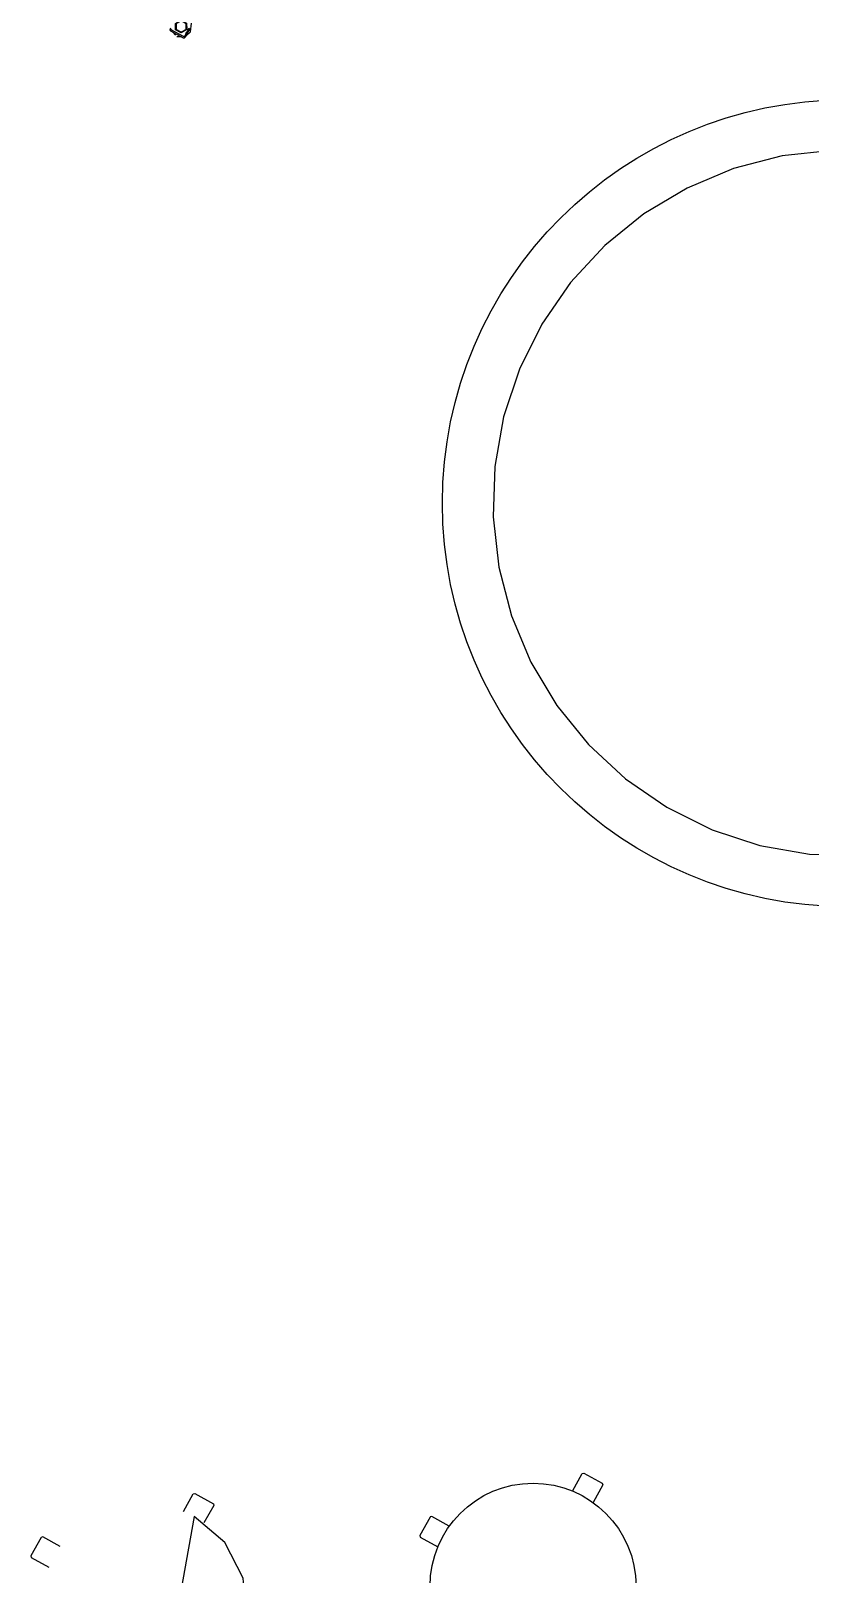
# Model space of a CAD drawing. Header units: metres. Extents: x 2.3 to 42.8, y 0.9 to 31.9.
# Drawn here: x 24.277 to 24.798, y 14.276 to 15.308 of the extents above; entities that cross this region are included whole.
import ezdxf

# ---------------------------------------------------------------- set-up
doc = ezdxf.new("R2010")
doc.units = ezdxf.units.M
doc.layers.add('ARREDI', color=9, linetype='Continuous')
doc.layers.add('PARETI_STRUTTURE', color=7, linetype='Continuous')

msp = doc.modelspace()

# ---------------------------------------------------------------- linework, layer by layer
at = {"layer": 'ARREDI'}
for points in [[(24.8129, 15.2284), (24.7794, 15.2247), (24.7468, 15.2162), (24.7157, 15.2032), (24.6867, 15.1859), (24.6606, 15.1647), (24.6377, 15.14), (24.6185, 15.1122), (24.6036, 15.082), (24.593, 15.05), (24.5871, 15.0168), (24.586, 14.9831), (24.5898, 14.9496), (24.5982, 14.917), (24.6112, 14.8859), (24.6285, 14.857), (24.6497, 14.8308), (24.6745, 14.8079), (24.7022, 14.7888), (24.7324, 14.7738), (24.7644, 14.7633), (24.7976, 14.7574), (24.8313, 14.7563)], [(24.639, 14.3313), (24.6456, 14.343)], [(24.6456, 14.343), (24.6466, 14.3433)], [(24.6466, 14.3433), (24.659, 14.3365)], [(24.6593, 14.3354), (24.6528, 14.3237)], [(24.659, 14.3365), (24.6593, 14.3354)], [(24.3789, 14.3176), (24.3854, 14.3293)], [(24.3854, 14.3294), (24.3865, 14.3297)], [(24.3865, 14.3297), (24.3989, 14.3228)], [(24.4015, 14.2072), (24.4128, 14.2205), (24.421, 14.2461), (24.4188, 14.2729), (24.4065, 14.2968), (24.386, 14.3142), (24.3634, 14.187)], [(24.3992, 14.3217), (24.3926, 14.31)], [(24.3989, 14.3228), (24.3992, 14.3217)], [(24.5439, 14.3139), (24.537, 14.3016)], [(24.5449, 14.3143), (24.5439, 14.314)], [(24.5567, 14.3077), (24.545, 14.3143)], [(24.2837, 14.3003), (24.2768, 14.2879)], [(24.2848, 14.3006), (24.2837, 14.3003)], [(24.2965, 14.2941), (24.2848, 14.3006)], [(24.537, 14.3016), (24.5373, 14.3005)], [(24.5373, 14.3005), (24.549, 14.294)], [(24.2768, 14.2879), (24.2771, 14.2868)], [(24.2771, 14.2868), (24.2889, 14.2803)]]:
    msp.add_lwpolyline(points, dxfattribs=at)
for centre, radius in [((24.8221, 14.9923), 0.27), ((24.6127, 14.2676), 0.0689)]:
    msp.add_circle(centre, radius, dxfattribs=at)
at = {"layer": 'PARETI_STRUTTURE'}
for points in [[(24.3736, 15.3134), (24.3773, 15.3156), (24.381, 15.3135), (24.3811, 15.3092), (24.3774, 15.307), (24.3736, 15.3091)], [(24.3807, 15.3094), (24.3807, 15.3131), (24.3776, 15.3151), (24.3743, 15.3136), (24.374, 15.3132), (24.374, 15.3095), (24.377, 15.3075), (24.3804, 15.309)], [(24.374, 15.3132), (24.3773, 15.3151), (24.3806, 15.3133), (24.3807, 15.3094), (24.3774, 15.3075), (24.374, 15.3093)], [(24.3786, 15.3038), (24.3795, 15.3037), (24.3802, 15.3043), (24.3795, 15.3047), (24.3793, 15.3045), (24.379, 15.3045), (24.3707, 15.3091), (24.3705, 15.3094), (24.3706, 15.3097), (24.3699, 15.31), (24.3698, 15.3091), (24.3703, 15.3084)], [(24.3802, 15.3043), (24.3811, 15.306), (24.3805, 15.3064), (24.3795, 15.3047)], [(24.3807, 15.3069), (24.3805, 15.3064)], [(24.3807, 15.3069), (24.3805, 15.3064)], [(24.3812, 15.306), (24.3805, 15.3064)], [(24.3812, 15.306), (24.3805, 15.3064)], [(24.3814, 15.3065), (24.3807, 15.3069)], [(24.3814, 15.3065), (24.3807, 15.3069)], [(24.3818, 15.3072), (24.3832, 15.3096), (24.3825, 15.31), (24.3811, 15.3076)], [(24.3818, 15.3072), (24.3811, 15.3076)], [(24.3818, 15.3072), (24.3811, 15.3076)], [(24.3812, 15.306), (24.3814, 15.3065)], [(24.3812, 15.306), (24.3814, 15.3065)]]:
    msp.add_lwpolyline(points, close=True, dxfattribs=at)
for points in [[(24.3715, 15.3078), (24.3735, 15.3056)], [(24.3792, 15.3046), (24.3803, 15.3046), (24.3837, 15.3077)], [(24.3805, 15.3064), (24.3807, 15.3069), (24.3811, 15.3076)], [(24.3805, 15.3064), (24.3807, 15.3069)], [(24.3805, 15.3064), (24.3807, 15.3069)], [(24.3805, 15.3064), (24.3807, 15.3069)], [(24.3805, 15.3064), (24.3807, 15.3069)], [(24.3805, 15.3064), (24.3807, 15.3069)], [(24.3805, 15.3064), (24.3807, 15.3069)], [(24.3805, 15.3064), (24.3807, 15.3069)], [(24.3805, 15.3064), (24.3807, 15.3069)], [(24.3805, 15.3064), (24.3807, 15.3069)], [(24.3805, 15.3064), (24.3807, 15.3069)], [(24.3805, 15.3064), (24.3807, 15.3069)], [(24.3805, 15.3064), (24.3807, 15.3069)], [(24.3805, 15.3064), (24.3807, 15.3069)], [(24.3805, 15.3064), (24.3807, 15.3069)], [(24.3805, 15.3064), (24.3807, 15.3069)], [(24.3805, 15.3064), (24.3807, 15.3069)], [(24.3805, 15.3064), (24.3807, 15.3069)], [(24.3805, 15.3064), (24.3807, 15.3069)], [(24.3805, 15.3064), (24.3807, 15.3069)], [(24.3805, 15.3064), (24.3807, 15.3069)], [(24.3805, 15.3064), (24.3807, 15.3069)], [(24.3805, 15.3064), (24.3807, 15.3069)], [(24.3805, 15.3064), (24.3807, 15.3069)], [(24.3805, 15.3064), (24.3807, 15.3069)], [(24.3805, 15.3064), (24.3807, 15.3069)], [(24.3805, 15.3064), (24.3807, 15.3069)], [(24.3805, 15.3064), (24.3807, 15.3069)], [(24.3805, 15.3064), (24.3807, 15.3069)], [(24.3805, 15.3064), (24.3807, 15.3069)], [(24.3805, 15.3064), (24.3807, 15.3069)], [(24.3805, 15.3064), (24.3807, 15.3069)], [(24.3805, 15.3064), (24.3807, 15.3069)], [(24.3805, 15.3064), (24.3807, 15.3069)], [(24.3805, 15.3064), (24.3807, 15.3069)], [(24.3805, 15.3064), (24.3807, 15.3069)], [(24.3805, 15.3064), (24.3807, 15.3069)], [(24.3805, 15.3064), (24.3807, 15.3069)], [(24.3805, 15.3064), (24.3807, 15.3069)], [(24.3805, 15.3064), (24.3807, 15.3069)], [(24.3805, 15.3064), (24.3807, 15.3069)], [(24.3805, 15.3064), (24.3807, 15.3069)], [(24.3805, 15.3064), (24.3807, 15.3069)], [(24.3805, 15.3064), (24.3807, 15.3069)], [(24.3805, 15.3064), (24.3807, 15.3069)], [(24.3805, 15.3064), (24.3807, 15.3069)], [(24.3805, 15.3064), (24.3807, 15.3069)], [(24.3805, 15.3064), (24.3807, 15.3069)], [(24.3805, 15.3064), (24.3807, 15.3069)], [(24.3805, 15.3064), (24.3812, 15.306)], [(24.3805, 15.3064), (24.3812, 15.306)], [(24.3805, 15.3064), (24.3812, 15.306)], [(24.3805, 15.3064), (24.3812, 15.306)], [(24.3805, 15.3064), (24.3812, 15.306)], [(24.3805, 15.3064), (24.3812, 15.306)], [(24.3805, 15.3064), (24.3812, 15.306)], [(24.3805, 15.3064), (24.3812, 15.306)], [(24.3805, 15.3064), (24.3812, 15.306)], [(24.3805, 15.3064), (24.3812, 15.306)], [(24.3805, 15.3064), (24.3812, 15.306)], [(24.3805, 15.3064), (24.3812, 15.306)], [(24.3805, 15.3064), (24.3812, 15.306)], [(24.3805, 15.3064), (24.3812, 15.306)], [(24.3805, 15.3064), (24.3812, 15.306)], [(24.3805, 15.3064), (24.3812, 15.306)], [(24.3805, 15.3064), (24.3812, 15.306)], [(24.3805, 15.3064), (24.3812, 15.306)], [(24.3805, 15.3064), (24.3812, 15.306)], [(24.3805, 15.3064), (24.3812, 15.306)], [(24.3805, 15.3064), (24.3812, 15.306)], [(24.3805, 15.3064), (24.3812, 15.306)], [(24.3805, 15.3064), (24.3812, 15.306)], [(24.3805, 15.3064), (24.3812, 15.306)], [(24.3805, 15.3064), (24.3812, 15.306)], [(24.3805, 15.3064), (24.3812, 15.306)], [(24.3805, 15.3064), (24.3812, 15.306)], [(24.3805, 15.3064), (24.3812, 15.306)], [(24.3805, 15.3064), (24.3812, 15.306)], [(24.3805, 15.3064), (24.3812, 15.306)], [(24.3805, 15.3064), (24.3812, 15.306)], [(24.3805, 15.3064), (24.3812, 15.306)], [(24.3805, 15.3064), (24.3812, 15.306)], [(24.3805, 15.3064), (24.3812, 15.306)], [(24.3805, 15.3064), (24.3812, 15.306)], [(24.3805, 15.3064), (24.3812, 15.306)], [(24.3805, 15.3064), (24.3812, 15.306)], [(24.3805, 15.3064), (24.3812, 15.306)], [(24.3805, 15.3064), (24.3812, 15.306)], [(24.3805, 15.3064), (24.3812, 15.306)], [(24.3805, 15.3064), (24.3812, 15.306)], [(24.3805, 15.3064), (24.3812, 15.306)], [(24.3805, 15.3064), (24.3812, 15.306)], [(24.3805, 15.3064), (24.3812, 15.306)], [(24.3805, 15.3064), (24.3812, 15.306)], [(24.3805, 15.3064), (24.3812, 15.306)], [(24.3805, 15.3064), (24.3812, 15.306)], [(24.3805, 15.3064), (24.3812, 15.306)], [(24.3805, 15.3064), (24.3812, 15.306)], [(24.3807, 15.3069), (24.3811, 15.3076)], [(24.3807, 15.3069), (24.3811, 15.3076)], [(24.3807, 15.3069), (24.3811, 15.3076)], [(24.3807, 15.3069), (24.3811, 15.3076)], [(24.3807, 15.3069), (24.3811, 15.3076)], [(24.3807, 15.3069), (24.3811, 15.3076)], [(24.3807, 15.3069), (24.3811, 15.3076)], [(24.3807, 15.3069), (24.3811, 15.3076)], [(24.3807, 15.3069), (24.3811, 15.3076)], [(24.3807, 15.3069), (24.3811, 15.3076)], [(24.3807, 15.3069), (24.3811, 15.3076)], [(24.3807, 15.3069), (24.3811, 15.3076)], [(24.3807, 15.3069), (24.3811, 15.3076)], [(24.3807, 15.3069), (24.3811, 15.3076)], [(24.3807, 15.3069), (24.3811, 15.3076)], [(24.3807, 15.3069), (24.3811, 15.3076)], [(24.3807, 15.3069), (24.3811, 15.3076)], [(24.3807, 15.3069), (24.3811, 15.3076)], [(24.3807, 15.3069), (24.3811, 15.3076)], [(24.3807, 15.3069), (24.3811, 15.3076)], [(24.3807, 15.3069), (24.3811, 15.3076)], [(24.3807, 15.3069), (24.3811, 15.3076)], [(24.3807, 15.3069), (24.3811, 15.3076)], [(24.3807, 15.3069), (24.3811, 15.3076)], [(24.3807, 15.3069), (24.3811, 15.3076)], [(24.3807, 15.3069), (24.3811, 15.3076)], [(24.3807, 15.3069), (24.3811, 15.3076)], [(24.3807, 15.3069), (24.3811, 15.3076)], [(24.3807, 15.3069), (24.3811, 15.3076)], [(24.3807, 15.3069), (24.3811, 15.3076)], [(24.3807, 15.3069), (24.3811, 15.3076)], [(24.3807, 15.3069), (24.3811, 15.3076)], [(24.3807, 15.3069), (24.3811, 15.3076)], [(24.3807, 15.3069), (24.3811, 15.3076)], [(24.3807, 15.3069), (24.3811, 15.3076)], [(24.3807, 15.3069), (24.3811, 15.3076)], [(24.3807, 15.3069), (24.3811, 15.3076)], [(24.3807, 15.3069), (24.3811, 15.3076)], [(24.3807, 15.3069), (24.3811, 15.3076)], [(24.3807, 15.3069), (24.3811, 15.3076)], [(24.3807, 15.3069), (24.3811, 15.3076)], [(24.3807, 15.3069), (24.3811, 15.3076)], [(24.3807, 15.3069), (24.3811, 15.3076)], [(24.3807, 15.3069), (24.3811, 15.3076)], [(24.3807, 15.3069), (24.3811, 15.3076)], [(24.3807, 15.3069), (24.3811, 15.3076)], [(24.3807, 15.3069), (24.3811, 15.3076)], [(24.3807, 15.3069), (24.3811, 15.3076)], [(24.3807, 15.3069), (24.3811, 15.3076)], [(24.3807, 15.3069), (24.3811, 15.3076)], [(24.3807, 15.3069), (24.3811, 15.3076)], [(24.3807, 15.3069), (24.3811, 15.3076)], [(24.3814, 15.3065), (24.3807, 15.3069)], [(24.3814, 15.3065), (24.3807, 15.3069)], [(24.3814, 15.3065), (24.3807, 15.3069)], [(24.3814, 15.3065), (24.3807, 15.3069)], [(24.3814, 15.3065), (24.3807, 15.3069)], [(24.3807, 15.3069), (24.3814, 15.3065)], [(24.3814, 15.3065), (24.3807, 15.3069)], [(24.3807, 15.3069), (24.3814, 15.3065)], [(24.3814, 15.3065), (24.3807, 15.3069)], [(24.3807, 15.3069), (24.3814, 15.3065)], [(24.3814, 15.3065), (24.3807, 15.3069)], [(24.3807, 15.3069), (24.3814, 15.3065)], [(24.3814, 15.3065), (24.3807, 15.3069)], [(24.3807, 15.3069), (24.3814, 15.3065)], [(24.3814, 15.3065), (24.3807, 15.3069)], [(24.3807, 15.3069), (24.3814, 15.3065)], [(24.3814, 15.3065), (24.3807, 15.3069)], [(24.3807, 15.3069), (24.3814, 15.3065)], [(24.3814, 15.3065), (24.3807, 15.3069)], [(24.3807, 15.3069), (24.3814, 15.3065)], [(24.3814, 15.3065), (24.3807, 15.3069)], [(24.3807, 15.3069), (24.3814, 15.3065)], [(24.3814, 15.3065), (24.3807, 15.3069)], [(24.3807, 15.3069), (24.3814, 15.3065)], [(24.3814, 15.3065), (24.3807, 15.3069)], [(24.3807, 15.3069), (24.3814, 15.3065)], [(24.3814, 15.3065), (24.3807, 15.3069)], [(24.3807, 15.3069), (24.3814, 15.3065)], [(24.3814, 15.3065), (24.3807, 15.3069)], [(24.3807, 15.3069), (24.3814, 15.3065)], [(24.3814, 15.3065), (24.3807, 15.3069)], [(24.3807, 15.3069), (24.3814, 15.3065)], [(24.3814, 15.3065), (24.3807, 15.3069)], [(24.3807, 15.3069), (24.3814, 15.3065)], [(24.3814, 15.3065), (24.3807, 15.3069)], [(24.3807, 15.3069), (24.3814, 15.3065)], [(24.3814, 15.3065), (24.3807, 15.3069)], [(24.3807, 15.3069), (24.3814, 15.3065)], [(24.3814, 15.3065), (24.3807, 15.3069)], [(24.3807, 15.3069), (24.3814, 15.3065)], [(24.3814, 15.3065), (24.3807, 15.3069)], [(24.3807, 15.3069), (24.3814, 15.3065)], [(24.3814, 15.3065), (24.3807, 15.3069)], [(24.3807, 15.3069), (24.3814, 15.3065)], [(24.3814, 15.3065), (24.3807, 15.3069)], [(24.3807, 15.3069), (24.3814, 15.3065)], [(24.3814, 15.3065), (24.3807, 15.3069)], [(24.3807, 15.3069), (24.3814, 15.3065)], [(24.3814, 15.3065), (24.3807, 15.3069)], [(24.3807, 15.3069), (24.3814, 15.3065)], [(24.3814, 15.3065), (24.3807, 15.3069)], [(24.3807, 15.3069), (24.3814, 15.3065)], [(24.3814, 15.3065), (24.3807, 15.3069)], [(24.3807, 15.3069), (24.3814, 15.3065)], [(24.3814, 15.3065), (24.3807, 15.3069)], [(24.3807, 15.3069), (24.3814, 15.3065)], [(24.3814, 15.3065), (24.3807, 15.3069)], [(24.3807, 15.3069), (24.3814, 15.3065)], [(24.3814, 15.3065), (24.3807, 15.3069)], [(24.3807, 15.3069), (24.3814, 15.3065)], [(24.3814, 15.3065), (24.3807, 15.3069)], [(24.3807, 15.3069), (24.3814, 15.3065)], [(24.3814, 15.3065), (24.3807, 15.3069)], [(24.3807, 15.3069), (24.3814, 15.3065)], [(24.3814, 15.3065), (24.3807, 15.3069)], [(24.3807, 15.3069), (24.3814, 15.3065)], [(24.3814, 15.3065), (24.3807, 15.3069)], [(24.3807, 15.3069), (24.3814, 15.3065)], [(24.3814, 15.3065), (24.3807, 15.3069)], [(24.3807, 15.3069), (24.3814, 15.3065)], [(24.3814, 15.3065), (24.3807, 15.3069)], [(24.3807, 15.3069), (24.3814, 15.3065)], [(24.3814, 15.3065), (24.3807, 15.3069)], [(24.3807, 15.3069), (24.3814, 15.3065)], [(24.3814, 15.3065), (24.3807, 15.3069)], [(24.3807, 15.3069), (24.3814, 15.3065)], [(24.3814, 15.3065), (24.3807, 15.3069)], [(24.3807, 15.3069), (24.3814, 15.3065)], [(24.3814, 15.3065), (24.3807, 15.3069)], [(24.3807, 15.3069), (24.3814, 15.3065)], [(24.3814, 15.3065), (24.3807, 15.3069)], [(24.3807, 15.3069), (24.3814, 15.3065)], [(24.3814, 15.3065), (24.3807, 15.3069)], [(24.3807, 15.3069), (24.3814, 15.3065)], [(24.3814, 15.3065), (24.3807, 15.3069)], [(24.3807, 15.3069), (24.3814, 15.3065)], [(24.3814, 15.3065), (24.3807, 15.3069)], [(24.3807, 15.3069), (24.3814, 15.3065)], [(24.3814, 15.3065), (24.3807, 15.3069)], [(24.3807, 15.3069), (24.3814, 15.3065)], [(24.3814, 15.3065), (24.3807, 15.3069)], [(24.3807, 15.3069), (24.3814, 15.3065)], [(24.3814, 15.3065), (24.3807, 15.3069)], [(24.3807, 15.3069), (24.3814, 15.3065)], [(24.3814, 15.3065), (24.3807, 15.3069)], [(24.3807, 15.3069), (24.3814, 15.3065)], [(24.3814, 15.3065), (24.3807, 15.3069)], [(24.3807, 15.3069), (24.3814, 15.3065)], [(24.3814, 15.3065), (24.3807, 15.3069)], [(24.3807, 15.3069), (24.3814, 15.3065)], [(24.3814, 15.3065), (24.3807, 15.3069)], [(24.3807, 15.3069), (24.3814, 15.3065)], [(24.3811, 15.3076), (24.3818, 15.3072)], [(24.3811, 15.3076), (24.3818, 15.3072)], [(24.3811, 15.3076), (24.3818, 15.3072)], [(24.3811, 15.3076), (24.3818, 15.3072)], [(24.3811, 15.3076), (24.3818, 15.3072)], [(24.3811, 15.3076), (24.3818, 15.3072)], [(24.3811, 15.3076), (24.3818, 15.3072)], [(24.3811, 15.3076), (24.3818, 15.3072)], [(24.3811, 15.3076), (24.3818, 15.3072)], [(24.3811, 15.3076), (24.3818, 15.3072)], [(24.3811, 15.3076), (24.3818, 15.3072)], [(24.3811, 15.3076), (24.3818, 15.3072)], [(24.3811, 15.3076), (24.3818, 15.3072)], [(24.3811, 15.3076), (24.3818, 15.3072)], [(24.3811, 15.3076), (24.3818, 15.3072)], [(24.3811, 15.3076), (24.3818, 15.3072)], [(24.3811, 15.3076), (24.3818, 15.3072)], [(24.3811, 15.3076), (24.3818, 15.3072)], [(24.3811, 15.3076), (24.3818, 15.3072)], [(24.3811, 15.3076), (24.3818, 15.3072)], [(24.3811, 15.3076), (24.3818, 15.3072)], [(24.3811, 15.3076), (24.3818, 15.3072)], [(24.3811, 15.3076), (24.3818, 15.3072)], [(24.3811, 15.3076), (24.3818, 15.3072)], [(24.3811, 15.3076), (24.3818, 15.3072)], [(24.3811, 15.3076), (24.3818, 15.3072)], [(24.3811, 15.3076), (24.3818, 15.3072)], [(24.3811, 15.3076), (24.3818, 15.3072)], [(24.3811, 15.3076), (24.3818, 15.3072)], [(24.3811, 15.3076), (24.3818, 15.3072)], [(24.3811, 15.3076), (24.3818, 15.3072)], [(24.3811, 15.3076), (24.3818, 15.3072)], [(24.3811, 15.3076), (24.3818, 15.3072)], [(24.3811, 15.3076), (24.3818, 15.3072)], [(24.3811, 15.3076), (24.3818, 15.3072)], [(24.3811, 15.3076), (24.3818, 15.3072)], [(24.3811, 15.3076), (24.3818, 15.3072)], [(24.3811, 15.3076), (24.3818, 15.3072)], [(24.3811, 15.3076), (24.3818, 15.3072)], [(24.3811, 15.3076), (24.3818, 15.3072)], [(24.3811, 15.3076), (24.3818, 15.3072)], [(24.3811, 15.3076), (24.3818, 15.3072)], [(24.3811, 15.3076), (24.3818, 15.3072)], [(24.3811, 15.3076), (24.3818, 15.3072)], [(24.3811, 15.3076), (24.3818, 15.3072)], [(24.3811, 15.3076), (24.3818, 15.3072)], [(24.3811, 15.3076), (24.3818, 15.3072)], [(24.3811, 15.3076), (24.3818, 15.3072)], [(24.3811, 15.3076), (24.3818, 15.3072)], [(24.3818, 15.3072), (24.3814, 15.3065), (24.3818, 15.3072), (24.3814, 15.3065), (24.3818, 15.3072), (24.3814, 15.3065), (24.3818, 15.3072), (24.3814, 15.3065), (24.3818, 15.3072), (24.3814, 15.3065), (24.3818, 15.3072), (24.3814, 15.3065), (24.3818, 15.3072), (24.3814, 15.3065), (24.3818, 15.3072), (24.3814, 15.3065), (24.3818, 15.3072), (24.3814, 15.3065), (24.3818, 15.3072), (24.3814, 15.3065), (24.3818, 15.3072), (24.3814, 15.3065), (24.3818, 15.3072), (24.3814, 15.3065), (24.3818, 15.3072), (24.3814, 15.3065), (24.3818, 15.3072), (24.3814, 15.3065), (24.3818, 15.3072), (24.3814, 15.3065), (24.3818, 15.3072), (24.3814, 15.3065), (24.3818, 15.3072), (24.3814, 15.3065), (24.3818, 15.3072), (24.3814, 15.3065), (24.3818, 15.3072), (24.3814, 15.3065), (24.3818, 15.3072), (24.3814, 15.3065), (24.3818, 15.3072), (24.3814, 15.3065), (24.3818, 15.3072), (24.3814, 15.3065), (24.3818, 15.3072), (24.3814, 15.3065), (24.3818, 15.3072), (24.3814, 15.3065), (24.3818, 15.3072), (24.3814, 15.3065), (24.3818, 15.3072), (24.3814, 15.3065), (24.3818, 15.3072), (24.3814, 15.3065), (24.3812, 15.306)], [(24.3814, 15.3065), (24.3812, 15.306)], [(24.3814, 15.3065), (24.3812, 15.306)], [(24.3814, 15.3065), (24.3812, 15.306)], [(24.3814, 15.3065), (24.3812, 15.306)], [(24.3814, 15.3065), (24.3812, 15.306)], [(24.3814, 15.3065), (24.3812, 15.306)], [(24.3814, 15.3065), (24.3812, 15.306)], [(24.3814, 15.3065), (24.3812, 15.306)], [(24.3814, 15.3065), (24.3812, 15.306)], [(24.3814, 15.3065), (24.3812, 15.306)], [(24.3814, 15.3065), (24.3812, 15.306)], [(24.3814, 15.3065), (24.3812, 15.306)], [(24.3814, 15.3065), (24.3812, 15.306)], [(24.3814, 15.3065), (24.3812, 15.306)], [(24.3814, 15.3065), (24.3812, 15.306)], [(24.3814, 15.3065), (24.3812, 15.306)], [(24.3814, 15.3065), (24.3812, 15.306)], [(24.3814, 15.3065), (24.3812, 15.306)], [(24.3814, 15.3065), (24.3812, 15.306)], [(24.3814, 15.3065), (24.3812, 15.306)], [(24.3814, 15.3065), (24.3812, 15.306)], [(24.3814, 15.3065), (24.3812, 15.306)], [(24.3814, 15.3065), (24.3812, 15.306)], [(24.3814, 15.3065), (24.3812, 15.306)], [(24.3814, 15.3065), (24.3812, 15.306)], [(24.3814, 15.3065), (24.3812, 15.306)], [(24.3814, 15.3065), (24.3812, 15.306)], [(24.3814, 15.3065), (24.3812, 15.306)], [(24.3814, 15.3065), (24.3812, 15.306)], [(24.3814, 15.3065), (24.3812, 15.306)], [(24.3814, 15.3065), (24.3812, 15.306)], [(24.3814, 15.3065), (24.3812, 15.306)], [(24.3814, 15.3065), (24.3812, 15.306)], [(24.3814, 15.3065), (24.3812, 15.306)], [(24.3814, 15.3065), (24.3812, 15.306)], [(24.3814, 15.3065), (24.3812, 15.306)], [(24.3814, 15.3065), (24.3812, 15.306)], [(24.3814, 15.3065), (24.3812, 15.306)], [(24.3814, 15.3065), (24.3812, 15.306)], [(24.3814, 15.3065), (24.3812, 15.306)], [(24.3814, 15.3065), (24.3812, 15.306)], [(24.3814, 15.3065), (24.3812, 15.306)], [(24.3814, 15.3065), (24.3812, 15.306)], [(24.3814, 15.3065), (24.3812, 15.306)], [(24.3814, 15.3065), (24.3812, 15.306)], [(24.3814, 15.3065), (24.3812, 15.306)], [(24.3814, 15.3065), (24.3812, 15.306)], [(24.3814, 15.3065), (24.3812, 15.306)], [(24.3837, 15.3077), (24.3842, 15.3136)], [(24.3744, 15.3046), (24.3771, 15.3046)]]:
    msp.add_lwpolyline(points, dxfattribs=at)

doc.saveas('drawing.dxf')
